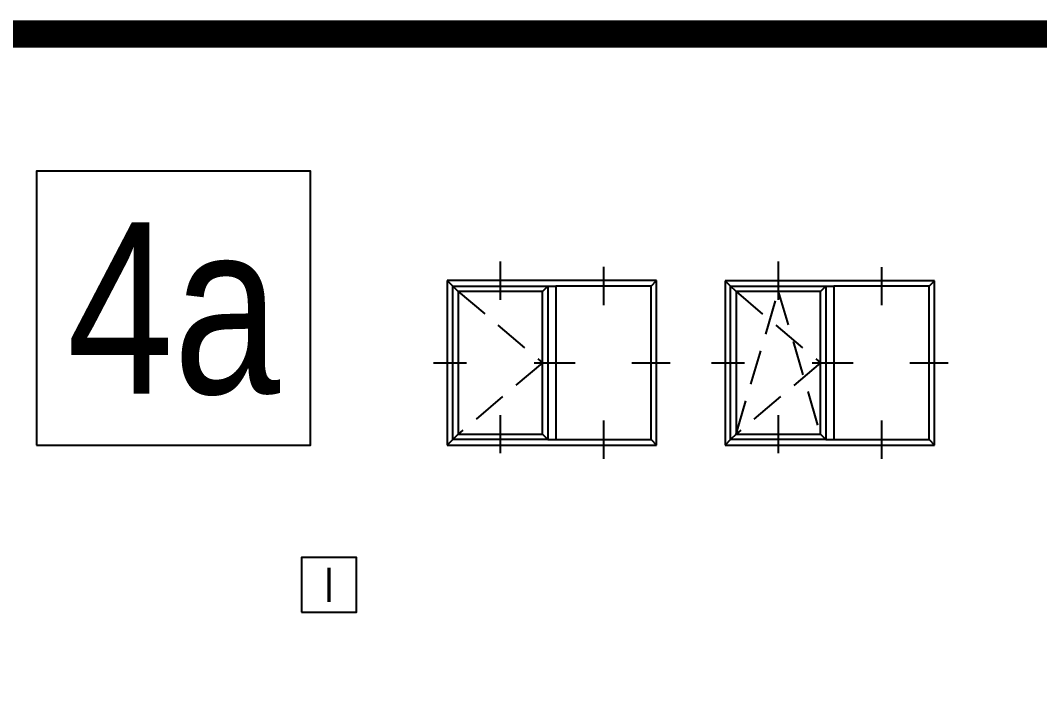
# Model space of a CAD drawing. Header units: millimetres. Extents: x -157 to 4988, y 4688 to 7765.
# Drawn here: x 1475.4 to 1847.7, y 5616 to 5860.6 of the extents above; entities that cross this region are included whole.
import ezdxf
from ezdxf.enums import TextEntityAlignment as Align

# ---------------------------------------------------------------- set-up
doc = ezdxf.new("R2010")
doc.units = ezdxf.units.MM
doc.header["$LTSCALE"] = 0.2
doc.linetypes.add('DASHED2', pattern=[9.525, 6.35, -3.175])
doc.layers.add('RI-LAYOUT', color=7, linetype='Continuous')
doc.layers.add('RI-TEXT-TECHN', color=7, linetype='Continuous')
doc.styles.add('T6', font='arial.ttf', dxfattribs={"width": 0.8, "height": 3.5})

# ---------------------------------------------------------------- blocks, each defined once
blk = doc.blocks.new('info-assembly-nr')
at = {"layer": 'RI-LAYOUT'}
blk.add_lwpolyline([(0, 0), (4, 0), (4, 4), (0, 4)], close=True, dxfattribs=at)
at = {"layer": 'RI-TEXT-TECHN', "style": 'T6', "width": 0.8}
blk.add_attdef('ASSEMBLY-NR', text='', height=2.5, dxfattribs=at).set_placement((2, 2), align=Align.MIDDLE_CENTER)

msp = doc.modelspace()

# ---------------------------------------------------------------- linework, layer by layer
at = {"layer": 'RI-LAYOUT'}
for p, q in [((1650.7, 5772.62), (1650.7, 5758.65)), ((1688.41, 5770.63), (1688.41, 5756.67)), ((1752.2, 5772.6), (1752.2, 5758.64)), ((1789.91, 5770.61), (1789.91, 5756.65)), ((1707.76, 5765.63), (1631.35, 5765.63)), ((1631.35, 5765.63), (1631.35, 5705.63)), ((1633.34, 5763.65), (1631.35, 5765.63)), ((1705.78, 5763.65), (1707.76, 5765.63)), ((1707.76, 5705.63), (1707.76, 5765.63)), ((1809.26, 5765.61), (1732.85, 5765.61)), ((1732.85, 5765.61), (1732.85, 5705.61)), ((1734.83, 5763.63), (1732.85, 5765.61)), ((1807.28, 5763.63), (1809.26, 5765.61)), ((1809.26, 5705.61), (1809.26, 5765.61)), ((1633.34, 5763.65), (1668.07, 5763.65)), ((1633.34, 5707.61), (1633.34, 5763.65)), ((1635.32, 5761.66), (1633.34, 5763.65)), ((1668.07, 5763.65), (1666.08, 5761.66)), ((1668.07, 5763.65), (1668.07, 5707.61)), ((1668.07, 5763.65), (1671.04, 5763.65)), ((1671.04, 5763.65), (1671.04, 5707.61)), ((1705.78, 5763.65), (1671.04, 5763.65)), ((1705.78, 5707.61), (1705.78, 5763.65)), ((1734.83, 5763.63), (1769.57, 5763.63)), ((1734.83, 5707.6), (1734.83, 5763.63)), ((1736.82, 5761.65), (1734.83, 5763.63)), ((1769.57, 5763.63), (1767.58, 5761.65)), ((1769.57, 5763.63), (1769.57, 5707.6)), ((1769.57, 5763.63), (1772.54, 5763.63)), ((1772.54, 5763.63), (1772.54, 5707.6)), ((1807.28, 5763.63), (1772.54, 5763.63)), ((1807.28, 5707.6), (1807.28, 5763.63)), ((1666.08, 5761.66), (1635.32, 5761.66)), ((1635.32, 5761.66), (1635.32, 5709.6)), ((1666.08, 5709.6), (1666.08, 5761.66)), ((1767.58, 5761.65), (1736.82, 5761.65)), ((1736.82, 5761.65), (1736.82, 5709.58)), ((1767.58, 5709.58), (1767.58, 5761.65)), ((1626.35, 5735.63), (1638.34, 5735.63)), ((1663.07, 5735.63), (1678.03, 5735.63)), ((1698.79, 5735.63), (1712.76, 5735.63)), ((1727.85, 5735.61), (1739.83, 5735.61)), ((1764.57, 5735.61), (1779.53, 5735.61)), ((1800.29, 5735.61), (1814.26, 5735.61)), ((1650.7, 5716.58), (1650.7, 5702.62)), ((1688.41, 5714.6), (1688.41, 5700.63)), ((1752.2, 5716.56), (1752.2, 5702.6)), ((1789.91, 5714.58), (1789.91, 5700.61)), ((1633.34, 5707.61), (1631.35, 5705.63)), ((1635.32, 5709.6), (1633.34, 5707.61)), ((1668.07, 5707.61), (1633.34, 5707.61)), ((1635.32, 5709.6), (1666.08, 5709.6)), ((1666.08, 5709.6), (1668.07, 5707.61)), ((1668.07, 5707.61), (1671.04, 5707.61)), ((1671.04, 5707.61), (1705.78, 5707.61)), ((1705.78, 5707.61), (1707.76, 5705.63)), ((1734.83, 5707.6), (1732.85, 5705.61)), ((1736.82, 5709.58), (1734.83, 5707.6)), ((1769.57, 5707.6), (1734.83, 5707.6)), ((1736.82, 5709.58), (1767.58, 5709.58)), ((1767.58, 5709.58), (1769.57, 5707.6)), ((1769.57, 5707.6), (1772.54, 5707.6)), ((1772.54, 5707.6), (1807.28, 5707.6)), ((1807.28, 5707.6), (1809.26, 5705.61)), ((1631.35, 5705.63), (1707.76, 5705.63)), ((1732.85, 5705.61), (1809.26, 5705.61))]:
    msp.add_line(p, q, dxfattribs=at)
at = {"layer": 'RI-LAYOUT', "linetype": 'DASHED2', "ltscale": 10}
for p, q in [((1635.32, 5761.66), (1666.08, 5735.63)), ((1736.82, 5761.65), (1767.58, 5735.61)), ((1736.82, 5709.58), (1752.2, 5761.65)), ((1752.2, 5761.65), (1767.58, 5709.58)), ((1666.08, 5735.63), (1635.32, 5709.6)), ((1767.58, 5735.61), (1736.82, 5709.58))]:
    msp.add_line(p, q, dxfattribs=at)
at = {"layer": 'RI-LAYOUT', "const_width": 10}
msp.add_lwpolyline([(1431.35, 5357.18), (2230.2, 5357.18), (2230.2, 5855.63), (1431.35, 5855.63)], close=True, dxfattribs=at)

# ---------------------------------------------------------------- block references
for p, xscale, yscale, values in [((1481.35, 5705.63), 25, 25, {'ASSEMBLY-NR': '4a'}), ((1578.13, 5644.6), 5, 5, {'ASSEMBLY-NR': 'I'})]:
    msp.add_blockref('info-assembly-nr', p, dxfattribs=dict(xscale=xscale, yscale=yscale)).add_auto_attribs(values)

doc.saveas('drawing.dxf')
